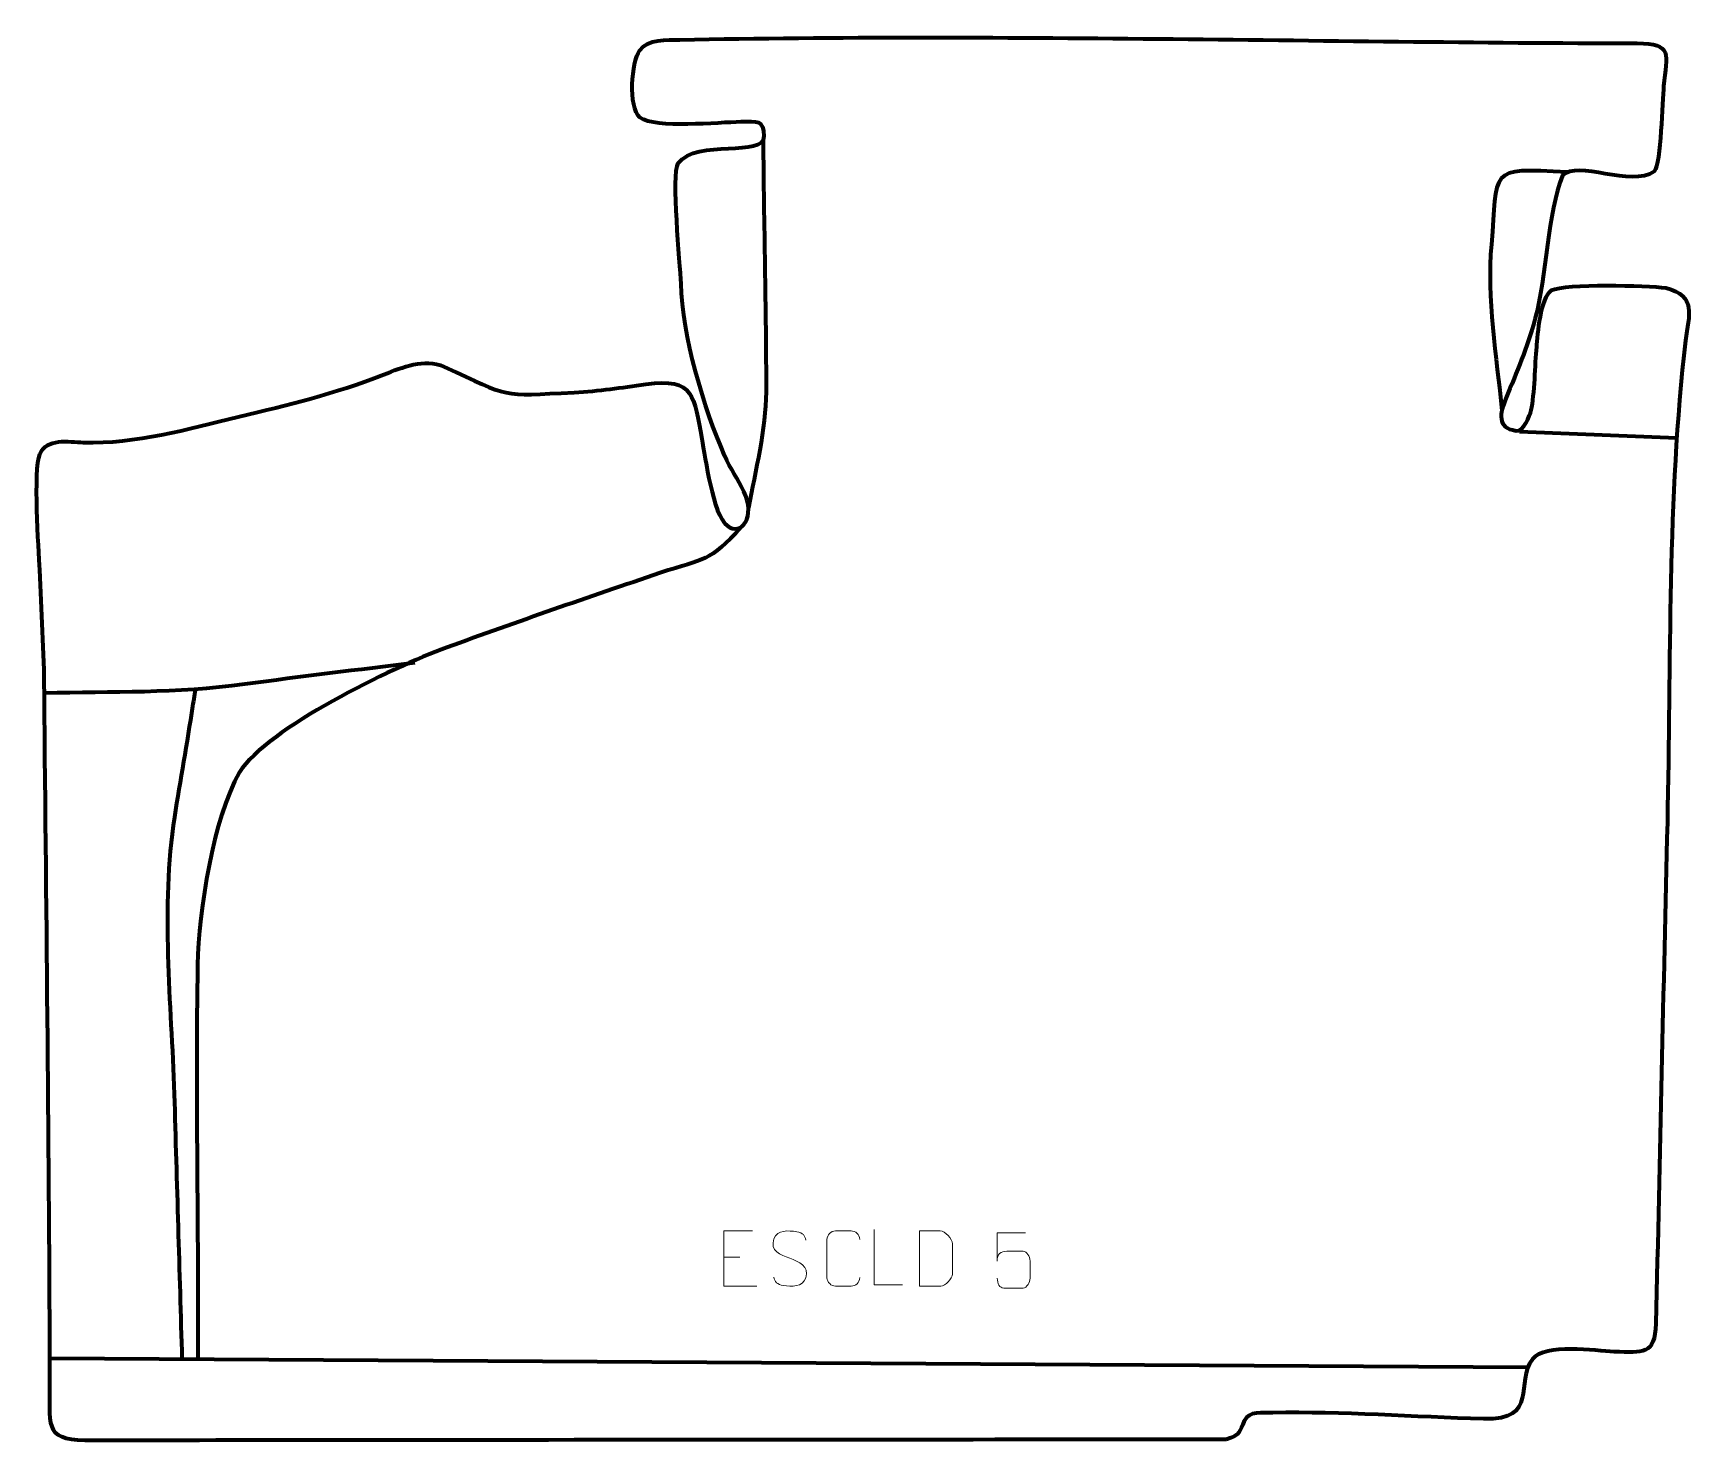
# Model space of a CAD drawing. Header units: millimetres. Extents: x 937 to 1690, y 108 to 745.
import ezdxf

# ---------------------------------------------------------------- set-up
doc = ezdxf.new("R2010")
doc.units = ezdxf.units.MM
doc.header["$MEASUREMENT"] = 0
doc.layers.add('layer 2', color=7, linetype='Continuous')
doc.layers.add('layer 3', color=7, linetype='Continuous')

msp = doc.modelspace()

# ---------------------------------------------------------------- linework, layer by layer
at = {"layer": 'layer 2', "color": 142, "lineweight": 158}
for points, knots in [([(1267.4836, 696.4577), (1267.7731, 658.59), (1268.8645, 620.3856), (1268.8052, 582.5917), (1268.8052, 582.5917), (1268.7791, 565.9676), (1263.9149, 546.6423), (1260.8203, 530.1483)], [0, 0, 0, 0, 0.33333333, 0.33333333, 0.33333333, 0.33333333, 1, 1, 1, 1]), ([(1631.6634, 682.0452), (1594.509, 684.2842), (1600.2502, 683.1683), (1597.1767, 649.3289), (1597.1767, 649.3289), (1595.0009, 625.3756), (1599.4901, 598.3318), (1601.9253, 574.1884)], [0, 0, 0, 0, 0.33333333, 0.33333333, 0.33333333, 0.33333333, 1, 1, 1, 1]), ([(1257.7823, 521.6328), (1242.5664, 504.9517), (1241.5695, 507.671), (1220.8354, 500.6603), (1220.8354, 500.6603), (1188.6197, 489.7603), (1156.2252, 478.5347), (1124.2775, 466.8834), (1124.2775, 466.8834), (1099.0252, 457.674), (1042.9414, 430.3889), (1030.4111, 410.4088), (1030.4111, 410.4088), (1018.5209, 389.3824), (1011.9211, 347.8511), (1011.4663, 323.2551), (1011.4663, 323.2551), (1010.3696, 263.9401), (1011.9278, 204.0933), (1011.5556, 144.6487)], [0, 0, 0, 0, 0.16666667, 0.16666667, 0.16666667, 0.16666667, 0.33333333, 0.33333333, 0.33333333, 0.33333333, 0.5, 0.5, 0.5, 0.5, 0.66666667, 0.66666667, 0.66666667, 0.66666667, 1, 1, 1, 1]), ([(942.1132, 446.4516), (973.278, 446.9984), (1001.6461, 446.2307), (1032.8164, 450.4304), (1032.8164, 450.4304), (1058.4677, 453.8865), (1084.1635, 456.9504), (1109.8467, 460.1531)], [0, 0, 0, 0, 0.33333333, 0.33333333, 0.33333333, 0.33333333, 1, 1, 1, 1]), ([(1004.5349, 144.6925), (1003.3666, 184.7095), (1002.1984, 224.7265), (1001.0301, 264.7435), (1001.0301, 264.7435), (999.6595, 306.159), (994.7426, 349.0918), (1001.1456, 390.1797), (1001.1456, 390.1797), (1003.7549, 406.9233), (1006.7717, 423.5643), (1009.3559, 440.3893), (1009.3559, 440.3893), (1009.582, 441.8613), (1009.8081, 443.3334), (1010.0342, 444.8054), (1010.0342, 444.8054), (1010.0342, 444.8054), (1010.4864, 447.7495), (1010.4864, 447.7495)], [0, 0, 0, 0, 0.16666667, 0.16666667, 0.16666667, 0.16666667, 0.33333333, 0.33333333, 0.33333333, 0.33333333, 0.5, 0.5, 0.5, 0.5, 0.66666667, 0.66666667, 0.66666667, 0.66666667, 1, 1, 1, 1])]:
    msp.add_open_spline(points, degree=3, knots=knots, dxfattribs=at)
for points in [[(1609.9028, 564.631), (1609.9028, 564.631), (1681.0975, 561.8026), (1681.0975, 561.8026)], [(1613.661, 140.8958), (1613.661, 140.8958), (944.5671, 145.0663), (944.5671, 145.0663)]]:
    msp.add_open_spline(points, degree=3, dxfattribs=at)
at = {"layer": 'layer 2', "color": 250, "lineweight": 9}
for points, knots in [([(1279.5573, 190.4736), (1275.309, 191.944), (1270.4009, 193.7398), (1272.406, 199.2601), (1272.406, 199.2601), (1273.9095, 203.4), (1279.1231, 203.0115), (1282.7267, 202.4104), (1282.7267, 202.4104), (1285.5873, 201.9332), (1286.452, 200.72), (1286.7626, 198.6359)], [0, 0, 0, 0, 0.25, 0.25, 0.25, 0.25, 0.5, 0.5, 0.5, 0.5, 1, 1, 1, 1]), ([(1330.6568, 178.4194), (1330.6568, 178.4194), (1317.7077, 178.4194), (1317.7077, 178.4194), (1317.7077, 178.4194), (1317.7077, 178.4194), (1317.7077, 203.373), (1317.7077, 203.373)], [0, 0, 0, 0, 0.33333333, 0.33333333, 0.33333333, 0.33333333, 1, 1, 1, 1]), ([(1262.6467, 202.7846), (1262.6467, 202.7846), (1249.7728, 202.7846), (1249.7728, 202.7846), (1249.7728, 202.7846), (1249.7728, 202.7846), (1249.7728, 177.831), (1249.7728, 177.831), (1249.7728, 177.831), (1249.7728, 177.831), (1264.6386, 177.831), (1264.6386, 177.831)], [0, 0, 0, 0, 0.25, 0.25, 0.25, 0.25, 0.5, 0.5, 0.5, 0.5, 1, 1, 1, 1]), ([(1311.2474, 181.6416), (1311.1076, 179.3182), (1309.4304, 177.8386), (1307.2827, 177.8278), (1307.2827, 177.8278), (1304.9508, 177.8282), (1302.6189, 177.8282), (1300.2874, 177.8278), (1300.2874, 177.8278), (1298.3624, 177.7224), (1296.3903, 179.6069), (1296.4015, 181.6242), (1296.4015, 181.6242), (1296.4019, 187.3943), (1296.4019, 193.164), (1296.4015, 198.9333), (1296.4015, 198.9333), (1296.4057, 201.0714), (1298.1524, 202.7906), (1300.3048, 202.7771), (1300.3048, 202.7771), (1302.6305, 202.7771), (1304.9566, 202.7771), (1307.2827, 202.7771), (1307.2827, 202.7771), (1309.2293, 202.8126), (1311.2207, 201.3211), (1311.2474, 198.8835)], [0, 0, 0, 0, 0.125, 0.125, 0.125, 0.125, 0.25, 0.25, 0.25, 0.25, 0.375, 0.375, 0.375, 0.375, 0.5, 0.5, 0.5, 0.5, 0.625, 0.625, 0.625, 0.625, 0.75, 0.75, 0.75, 0.75, 1, 1, 1, 1]), ([(1338.3515, 177.8537), (1340.6833, 177.8541), (1345.6335, 177.8301), (1347.965, 177.8298), (1347.965, 177.8298), (1349.89, 177.7244), (1353.2086, 181.266), (1353.1974, 183.2833), (1353.1974, 183.2833), (1353.197, 189.0534), (1353.197, 191.2231), (1353.1974, 196.9924), (1353.1974, 196.9924), (1353.1931, 199.1305), (1349.8186, 202.7906), (1347.6662, 202.7771), (1347.6662, 202.7771), (1345.3405, 202.7771), (1340.6162, 202.7771), (1338.2901, 202.7771), (1338.2901, 202.7771), (1338.2905, 197.0302), (1338.3518, 183.601), (1338.3515, 177.8537)], [0, 0, 0, 0, 0.14285714, 0.14285714, 0.14285714, 0.14285714, 0.28571429, 0.28571429, 0.28571429, 0.28571429, 0.42857143, 0.42857143, 0.42857143, 0.42857143, 0.57142857, 0.57142857, 0.57142857, 0.57142857, 0.71428571, 0.71428571, 0.71428571, 0.71428571, 1, 1, 1, 1]), ([(1386.26, 201.8654), (1386.26, 201.8654), (1373.4083, 201.8654), (1373.4083, 201.8654), (1373.4083, 201.8654), (1373.4086, 197.6348), (1373.4086, 193.4039), (1373.4083, 189.1727), (1373.4083, 189.1727), (1373.408, 192.4828), (1375.039, 193.5546), (1377.851, 193.6151), (1377.851, 193.6151), (1380.2906, 193.6154), (1382.7301, 193.6154), (1385.1693, 193.6151), (1385.1693, 193.6151), (1386.8191, 193.6219), (1388.294, 191.2414), (1388.3225, 189.1727), (1388.3225, 189.1727), (1388.3222, 186.5854), (1388.3222, 183.9978), (1388.3225, 181.4101), (1388.3225, 181.4101), (1388.3687, 179.4507), (1386.8693, 177.0144), (1385.2434, 176.9559), (1385.2434, 176.9559), (1383.2869, 176.9562), (1378.3919, 176.9562), (1376.4349, 176.9559), (1376.4349, 176.9559), (1374.5894, 176.9471), (1373.4823, 178.9119), (1373.4615, 181.463)], [0, 0, 0, 0, 0.1, 0.1, 0.1, 0.1, 0.2, 0.2, 0.2, 0.2, 0.3, 0.3, 0.3, 0.3, 0.4, 0.4, 0.4, 0.4, 0.5, 0.5, 0.5, 0.5, 0.6, 0.6, 0.6, 0.6, 0.7, 0.7, 0.7, 0.7, 0.8, 0.8, 0.8, 0.8, 1, 1, 1, 1]), ([(1279.5573, 190.4735), (1283.5759, 188.8268), (1288.6054, 186.9385), (1286.7714, 181.5782), (1286.7714, 181.5782), (1285.3116, 177.3118), (1280.4008, 177.5685), (1276.6747, 178.1232), (1276.6747, 178.1232), (1273.9247, 178.533), (1272.7038, 179.7465), (1272.3258, 181.8587)], [0, 0, 0, 0, 0.25, 0.25, 0.25, 0.25, 0.5, 0.5, 0.5, 0.5, 1, 1, 1, 1])]:
    msp.add_open_spline(points, degree=3, knots=knots, dxfattribs=at)
msp.add_open_spline([(1249.7728, 190.9049), (1249.7728, 190.9049), (1256.9409, 190.9049), (1256.9409, 190.9049)], degree=3, dxfattribs=at)
at = {"layer": 'layer 3', "color": 242, "lineweight": 158}
msp.add_open_spline([(1477.096, 108.3855), (1483.8095, 110.2779), (1483.0762, 112.0434), (1485.3059, 116.8496), (1485.3059, 116.8496), (1487.3704, 121.2999), (1493.7073, 120.3898), (1498.2418, 120.4709), (1498.2418, 120.4709), (1529.5649, 121.0308), (1562.2316, 118.6046), (1593.6829, 117.7014), (1593.6829, 117.7014), (1618.9834, 117.0157), (1607.5736, 134.279), (1615.8379, 144.8137), (1615.8379, 144.8137), (1621.3609, 151.8539), (1644.3759, 148.6305), (1652.7529, 148.0685), (1652.7529, 148.0685), (1665.9941, 147.9185), (1671.0487, 146.2168), (1671.7043, 160.9195), (1671.7043, 160.9195), (1673.2976, 236.5326), (1675.055, 312.0986), (1676.8385, 387.7063), (1676.8385, 387.7063), (1678.5338, 459.7253), (1676.6713, 534.4592), (1685.0762, 605.8522), (1685.0762, 605.8522), (1686.658, 617.6317), (1690.1454, 626.0713), (1676.1625, 629.726), (1676.1625, 629.726), (1667.6679, 630.8196), (1630.5461, 631.8251), (1624.3366, 628.6434), (1624.3366, 628.6434), (1619.4618, 625.1525), (1618.2112, 608.6331), (1617.6831, 602.9576), (1617.6831, 602.9576), (1616.9752, 595.3503), (1616.8253, 581.2167), (1615.1785, 574.4033), (1615.1785, 574.4033), (1614.5372, 571.7498), (1611.849, 564.5031), (1608.2069, 565.0651), (1608.2069, 565.0651), (1599.5004, 566.4086), (1601.0257, 573.0546), (1603.7068, 579.5836), (1603.7068, 579.5836), (1608.8887, 592.2028), (1613.1712, 602.1763), (1616.9085, 615.4867), (1616.9085, 615.4867), (1622.3356, 635.176), (1622.475, 663.8934), (1629.4274, 680.5194), (1629.4274, 680.5194), (1635.962, 687.7919), (1660.5692, 674.8771), (1670.9022, 682.423), (1670.9022, 682.423), (1673.9063, 686.1547), (1674.6499, 714.3457), (1675.1568, 721.0164), (1675.1568, 721.0164), (1676.6663, 735.7019), (1679.3911, 740.3886), (1663.2519, 740.4282), (1663.2519, 740.4282), (1519.8945, 740.7808), (1372.5392, 744.9769), (1229.7322, 742.0191), (1229.7322, 742.0191), (1223.8916, 741.9071), (1215.2985, 742.5196), (1211.5789, 737.1741), (1211.5789, 737.1741), (1207.9076, 731.8981), (1206.3183, 711.8461), (1211.7002, 706.7892), (1211.7002, 706.7892), (1218.8067, 701.6844), (1247.355, 704.6469), (1257.4291, 704.8384), (1257.4291, 704.8384), (1264.9843, 704.982), (1267.9399, 705.7141), (1267.9959, 698.4133), (1267.9959, 698.4133), (1268.0706, 688.6716), (1237.6024, 697.4284), (1229.0231, 686.1615), (1229.0231, 686.1615), (1225.9211, 681.1112), (1229.9338, 640.5578), (1230.3821, 631.6925), (1230.3821, 631.6925), (1230.9682, 607.7938), (1240.5916, 575.3231), (1250.052, 553.8466), (1250.052, 553.8466), (1252.8244, 547.5527), (1255.9774, 543.2419), (1258.7945, 537.5073), (1258.7945, 537.5073), (1264.2359, 526.4302), (1257.8538, 516.9051), (1251.1848, 522.103), (1251.1848, 522.103), (1244.7708, 527.1022), (1241.3026, 552.7888), (1239.7182, 561.343), (1239.7182, 561.343), (1236.0929, 580.5692), (1236.5796, 589.1923), (1214.3452, 586.0966), (1214.3452, 586.0966), (1203.1191, 584.5336), (1193.3565, 582.9853), (1181.9269, 582.4023), (1181.9269, 582.4023), (1148.0067, 580.6719), (1153.4298, 580.0128), (1123.0523, 594.0388), (1123.0523, 594.0388), (1114.1324, 597.9116), (1104.2431, 593.8039), (1095.7649, 590.5138), (1095.7649, 590.5138), (1072.6501, 581.544), (1053.6663, 577.0034), (1029.7675, 571.3476), (1029.7675, 571.3476), (1006.8078, 565.7807), (983.5851, 559.0165), (959.7252, 559.7736), (959.7252, 559.7736), (952.8642, 559.9913), (943.1601, 561.8883), (940.0718, 554.4545), (940.0718, 554.4545), (937.0746, 547.2399), (939.5198, 511.8329), (939.9933, 502.0527), (939.9933, 502.0527), (940.8707, 483.9293), (941.9523, 464.5261), (942.1132, 446.4516), (942.1132, 446.4516), (943.043, 341.9813), (944.3516, 237.4943), (944.6004, 133.0215), (944.6004, 133.0215), (944.6484, 112.3502), (942.4085, 107.8196), (964.301, 107.9243), (964.301, 107.9243), (986.1935, 108.029), (1477.096, 108.3855), (1477.096, 108.3855)], degree=3, knots=[0, 0, 0, 0, 0.02325581, 0.02325581, 0.02325581, 0.02325581, 0.04651163, 0.04651163, 0.04651163, 0.04651163, 0.06976744, 0.06976744, 0.06976744, 0.06976744, 0.09302326, 0.09302326, 0.09302326, 0.09302326, 0.11627907, 0.11627907, 0.11627907, 0.11627907, 0.13953488, 0.13953488, 0.13953488, 0.13953488, 0.1627907, 0.1627907, 0.1627907, 0.1627907, 0.18604651, 0.18604651, 0.18604651, 0.18604651, 0.20930233, 0.20930233, 0.20930233, 0.20930233, 0.23255814, 0.23255814, 0.23255814, 0.23255814, 0.25581395, 0.25581395, 0.25581395, 0.25581395, 0.27906977, 0.27906977, 0.27906977, 0.27906977, 0.30232558, 0.30232558, 0.30232558, 0.30232558, 0.3255814, 0.3255814, 0.3255814, 0.3255814, 0.34883721, 0.34883721, 0.34883721, 0.34883721, 0.37209302, 0.37209302, 0.37209302, 0.37209302, 0.39534884, 0.39534884, 0.39534884, 0.39534884, 0.41860465, 0.41860465, 0.41860465, 0.41860465, 0.44186047, 0.44186047, 0.44186047, 0.44186047, 0.46511628, 0.46511628, 0.46511628, 0.46511628, 0.48837209, 0.48837209, 0.48837209, 0.48837209, 0.51162791, 0.51162791, 0.51162791, 0.51162791, 0.53488372, 0.53488372, 0.53488372, 0.53488372, 0.55813953, 0.55813953, 0.55813953, 0.55813953, 0.58139535, 0.58139535, 0.58139535, 0.58139535, 0.60465116, 0.60465116, 0.60465116, 0.60465116, 0.62790698, 0.62790698, 0.62790698, 0.62790698, 0.65116279, 0.65116279, 0.65116279, 0.65116279, 0.6744186, 0.6744186, 0.6744186, 0.6744186, 0.69767442, 0.69767442, 0.69767442, 0.69767442, 0.72093023, 0.72093023, 0.72093023, 0.72093023, 0.74418605, 0.74418605, 0.74418605, 0.74418605, 0.76744186, 0.76744186, 0.76744186, 0.76744186, 0.79069767, 0.79069767, 0.79069767, 0.79069767, 0.81395349, 0.81395349, 0.81395349, 0.81395349, 0.8372093, 0.8372093, 0.8372093, 0.8372093, 0.86046512, 0.86046512, 0.86046512, 0.86046512, 0.88372093, 0.88372093, 0.88372093, 0.88372093, 0.90697674, 0.90697674, 0.90697674, 0.90697674, 0.93023256, 0.93023256, 0.93023256, 0.93023256, 0.95348837, 0.95348837, 0.95348837, 0.95348837, 1, 1, 1, 1], dxfattribs=at)

doc.saveas('drawing.dxf')
